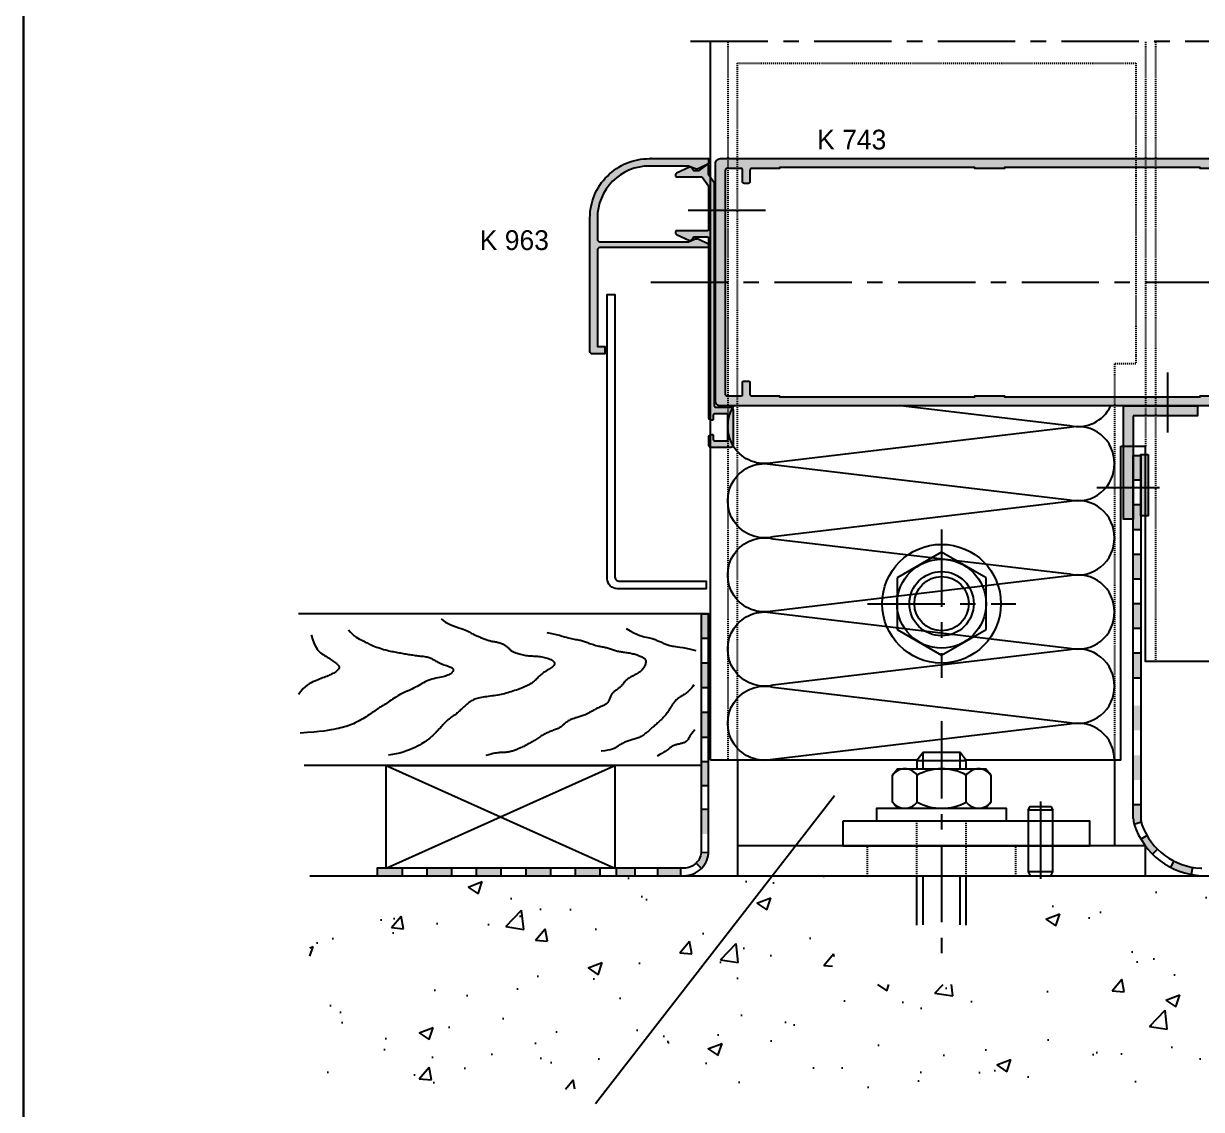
# Model space of a CAD drawing. Header units: millimetres. Extents: x -153 to 2280, y 0 to 724.
# Drawn here: x 1380 to 1499.1, y 546.4 to 656.2 of the extents above; entities that cross this region are included whole.
import ezdxf
from ezdxf.enums import TextEntityAlignment as Align

# ---------------------------------------------------------------- set-up
doc = ezdxf.new("R2010")
doc.units = ezdxf.units.MM
doc.header["$LTSCALE"] = 0.025
doc.header["$MEASUREMENT"] = 0
doc.linetypes.add('CENTER', pattern=[2, 1.25, -0.25, 0.25, -0.25])
doc.linetypes.add('HIDDEN', pattern=[0.375, 0.25, -0.125])
for name, color, linetype in [('ASSI', 1, 'CENTER'), ('FILL', 253, 'Continuous'), ('FINE', 7, 'Continuous'), ('GOMMA', 80, 'Continuous'), ('GROSSA', 8, 'Continuous'), ('MARCHIO', 7, 'Continuous'), ('MURO', 5, 'Continuous'), ('NASCOSTA', 7, 'HIDDEN'), ('QUOTE', 254, 'Continuous'), ('TESTO', 2, 'Continuous'), ('TRATTEGGI', 140, 'Continuous'), ('VITERIA', 40, 'Continuous'), ('VITI', 8, 'Continuous')]:
    doc.layers.add(name, color=color, linetype=linetype)
doc.styles.add('Aluk Text', font='GOTHIC.TTF')

msp = doc.modelspace()

# ---------------------------------------------------------------- hatches: boundary and pattern name
at = {"layer": 'FILL'}
h = msp.add_hatch(color=256, dxfattribs=at)
edge = h.paths.add_edge_path()
edge.add_arc((1443.266, 636.497), 5.25, 90, 180)
edge.add_line((1438.016, 636.497), (1438.016, 634.347))
edge.add_arc((1438.266, 634.347), 0.25, 180, 270)
edge.add_line((1438.266, 634.097), (1447.237, 634.097))
edge.add_line((1447.237, 634.097), (1447.847, 634.357))
edge.add_arc((1448.043, 633.897), 0.5, 65, 113.06, ccw=False)
edge.add_line((1448.255, 634.35), (1449.266, 633.879))
edge.add_line((1449.266, 633.879), (1449.266, 633.497))
edge.add_line((1449.266, 633.497), (1438.266, 633.497))
edge.add_arc((1438.266, 633.247), 0.25, 90, 180)
edge.add_line((1438.016, 633.247), (1438.016, 623.497))
edge.add_line((1438.016, 623.497), (1438.766, 623.497))
edge.add_line((1438.766, 623.497), (1438.766, 622.747))
edge.add_line((1438.766, 622.747), (1437.516, 622.747))
edge.add_arc((1437.516, 622.997), 0.25, 180, 270, ccw=False)
edge.add_line((1437.266, 622.997), (1437.266, 636.497))
edge.add_arc((1443.266, 636.497), 6, 90, 180, ccw=False)
edge.add_line((1443.266, 642.497), (1449.266, 642.497))
edge.add_line((1449.266, 642.497), (1449.266, 641.965))
edge.add_line((1449.266, 641.965), (1448.255, 641.494))
edge.add_arc((1448.043, 641.947), 0.5, 246.94, 295, ccw=False)
edge.add_line((1447.847, 641.487), (1447.237, 641.747))
edge.add_line((1447.237, 641.747), (1443.266, 641.747))
h = msp.add_hatch(color=256, dxfattribs=at)
edge = h.paths.add_edge_path()
edge.add_line((1447.72, 641.306), (1447.52, 641.572))
edge.add_arc((1447.39, 641.497), 0.15, 30, 120)
edge.add_line((1447.315, 641.627), (1446.003, 641.017))
edge.add_arc((1446.066, 640.881), 0.15, 114.92105, 180)
edge.add_line((1445.916, 640.881), (1445.916, 640.797))
edge.add_arc((1446.066, 640.797), 0.15, 180, 270)
edge.add_line((1446.066, 640.647), (1448.536, 640.647))
edge.add_arc((1448.536, 640.497), 0.15, 34.55348, 90, ccw=False)
edge.add_line((1448.659, 640.582), (1449.239, 639.74))
edge.add_arc((1449.116, 639.655), 0.15, 0, 34.55348, ccw=False)
edge.add_line((1449.266, 639.655), (1449.266, 635.347))
edge.add_arc((1449.116, 635.347), 0.15, 270, 360, ccw=False)
edge.add_line((1449.116, 635.197), (1446.066, 635.197))
edge.add_arc((1446.066, 635.047), 0.15, 90, 180)
edge.add_line((1445.916, 635.047), (1445.916, 634.963))
edge.add_arc((1446.066, 634.963), 0.15, 180, 245.07895)
edge.add_line((1446.003, 634.827), (1447.315, 634.217))
edge.add_arc((1447.39, 634.347), 0.15, 240, 330)
edge.add_line((1447.52, 634.272), (1447.72, 634.537))
edge.add_arc((1447.84, 634.447), 0.15, 90, 142.94732, ccw=False)
edge.add_line((1447.84, 634.597), (1449.116, 634.597))
edge.add_arc((1449.116, 634.447), 0.15, 0, 90, ccw=False)
edge.add_line((1449.266, 634.447), (1449.266, 616.284))
edge.add_arc((1449.416, 616.284), 0.15, 180, 255)
edge.add_line((1449.377, 616.139), (1449.577, 616.086))
edge.add_arc((1449.616, 616.231), 0.15, 255, 360)
edge.add_line((1449.766, 616.231), (1449.766, 616.581))
edge.add_arc((1449.916, 616.581), 0.15, 90, 180, ccw=False)
edge.add_line((1449.916, 616.731), (1451.016, 616.731))
edge.add_arc((1451.016, 616.581), 0.15, 0, 90, ccw=False)
edge.add_line((1451.166, 616.581), (1451.166, 614.081))
edge.add_arc((1451.016, 614.081), 0.15, -90, 0, ccw=False)
edge.add_line((1451.016, 613.931), (1449.916, 613.931))
edge.add_arc((1449.916, 614.081), 0.15, 180, 270, ccw=False)
edge.add_line((1449.766, 614.081), (1449.766, 614.431))
edge.add_arc((1449.616, 614.431), 0.15, 0, 105)
edge.add_line((1449.577, 614.575), (1449.377, 614.522))
edge.add_arc((1449.416, 614.377), 0.15, 105, 180)
edge.add_line((1449.266, 614.377), (1449.266, 613.481))
edge.add_arc((1449.416, 613.481), 0.15, 180, 270)
edge.add_line((1449.416, 613.331), (1451.516, 613.331))
edge.add_arc((1451.516, 613.581), 0.25, 270, 360)
edge.add_line((1451.766, 613.581), (1451.766, 617.081))
edge.add_arc((1451.516, 617.081), 0.25, 0, 90)
edge.add_line((1451.516, 617.331), (1450.016, 617.331))
edge.add_arc((1450.016, 617.481), 0.15, 180, 270, ccw=False)
edge.add_line((1449.866, 617.481), (1449.866, 639.93))
edge.add_arc((1449.716, 639.93), 0.15, 360, 394.55348)
edge.add_line((1449.839, 640.015), (1449.292, 640.809))
edge.add_arc((1449.416, 640.894), 0.15, 180, 214.55348, ccw=False)
edge.add_line((1449.266, 640.894), (1449.266, 641.73))
edge.add_arc((1449.116, 641.73), 0.15, 0, 126.56321)
edge.add_line((1449.026, 641.85), (1448.253, 641.276))
edge.add_arc((1448.163, 641.397), 0.15, 270, 306.56321, ccw=False)
edge.add_line((1448.163, 641.247), (1447.84, 641.247))
edge.add_arc((1447.84, 641.397), 0.15, 217.05268, 270, ccw=False)
h = msp.add_hatch(color=256, dxfattribs=at)
edge = h.paths.add_edge_path()
edge.add_arc((1511.786, 632.592), 0.155, 1.8558, 88.26418, ccw=False)
edge.add_line((1511.941, 632.597), (1511.941, 632.009))
edge.add_arc((1511.791, 632.009), 0.15, 315, 360, ccw=False)
edge.add_line((1511.897, 631.903), (1511.635, 631.641))
edge.add_arc((1511.513, 631.763), 0.173, 185.31606, 315, ccw=False)
edge.add_line((1511.341, 631.747), (1511.341, 631.997))
edge.add_arc((1511.191, 631.997), 0.15, 360, 450)
edge.add_line((1511.191, 632.147), (1510.706, 632.147))
edge.add_arc((1510.706, 631.997), 0.15, 90, 150)
edge.add_line((1510.576, 632.072), (1509.97, 631.022))
edge.add_line((1509.97, 631.022), (1509.84, 630.947))
edge.add_line((1509.84, 630.947), (1509.793, 630.947))
edge.add_line((1509.793, 630.947), (1509.643, 631.097))
edge.add_line((1509.643, 631.097), (1509.493, 630.947))
edge.add_line((1509.493, 630.947), (1508.996, 630.947))
edge.add_line((1508.996, 630.947), (1508.846, 631.097))
edge.add_line((1508.846, 631.097), (1508.696, 630.947))
edge.add_line((1508.696, 630.947), (1508.201, 630.947))
edge.add_line((1508.201, 630.947), (1508.051, 631.097))
edge.add_line((1508.051, 631.097), (1507.901, 630.947))
edge.add_line((1507.901, 630.947), (1507.406, 630.947))
edge.add_line((1507.406, 630.947), (1507.256, 631.097))
edge.add_line((1507.256, 631.097), (1507.106, 630.947))
edge.add_line((1507.106, 630.947), (1506.611, 630.947))
edge.add_line((1506.611, 630.947), (1506.461, 631.097))
edge.add_line((1506.461, 631.097), (1506.311, 630.947))
edge.add_line((1506.311, 630.947), (1505.816, 630.947))
edge.add_line((1505.816, 630.947), (1505.666, 631.097))
edge.add_line((1505.666, 631.097), (1505.516, 630.947))
edge.add_line((1505.516, 630.947), (1505.021, 630.947))
edge.add_line((1505.021, 630.947), (1504.871, 631.097))
edge.add_line((1504.871, 631.097), (1504.721, 630.947))
edge.add_line((1504.721, 630.947), (1504.226, 630.947))
edge.add_line((1504.226, 630.947), (1504.076, 631.097))
edge.add_line((1504.076, 631.097), (1503.925, 630.947))
edge.add_arc((1503.891, 629.997), 0.95, 87.94461, 272.05539)
edge.add_line((1503.925, 629.047), (1504.323, 629.047))
edge.add_line((1504.323, 629.047), (1504.473, 628.897))
edge.add_line((1504.473, 628.897), (1504.623, 629.047))
edge.add_line((1504.623, 629.047), (1505.118, 629.047))
edge.add_line((1505.118, 629.047), (1505.268, 628.897))
edge.add_line((1505.268, 628.897), (1505.418, 629.047))
edge.add_line((1505.418, 629.047), (1505.913, 629.047))
edge.add_line((1505.913, 629.047), (1506.063, 628.897))
edge.add_line((1506.063, 628.897), (1506.213, 629.047))
edge.add_line((1506.213, 629.047), (1506.708, 629.047))
edge.add_line((1506.708, 629.047), (1506.858, 628.897))
edge.add_line((1506.858, 628.897), (1507.008, 629.047))
edge.add_line((1507.008, 629.047), (1507.503, 629.047))
edge.add_line((1507.503, 629.047), (1507.653, 628.897))
edge.add_line((1507.653, 628.897), (1507.803, 629.047))
edge.add_line((1507.803, 629.047), (1508.298, 629.047))
edge.add_line((1508.298, 629.047), (1508.448, 628.897))
edge.add_line((1508.448, 628.897), (1508.598, 629.047))
edge.add_line((1508.598, 629.047), (1509.093, 629.047))
edge.add_line((1509.093, 629.047), (1509.243, 628.897))
edge.add_line((1509.243, 628.897), (1509.393, 629.047))
edge.add_line((1509.393, 629.047), (1509.84, 629.047))
edge.add_arc((1509.84, 628.897), 0.15, 30, 90, ccw=False)
edge.add_line((1509.97, 628.972), (1510.576, 627.922))
edge.add_arc((1510.706, 627.997), 0.15, 210, 270)
edge.add_line((1510.706, 627.847), (1511.191, 627.847))
edge.add_arc((1511.191, 627.997), 0.15, 270, 360)
edge.add_line((1511.341, 627.997), (1511.341, 628.247))
edge.add_arc((1511.513, 628.23), 0.173, 45.42337, 174.26057, ccw=False)
edge.add_line((1511.635, 628.353), (1511.897, 628.091))
edge.add_arc((1511.791, 627.985), 0.15, 0, 45, ccw=False)
edge.add_line((1511.941, 627.985), (1511.941, 627.397))
edge.add_arc((1511.79, 627.397), 0.15, 270.11656, 360, ccw=False)
edge.add_line((1511.791, 627.247), (1509.589, 627.247))
edge.add_arc((1509.589, 627.397), 0.15, 180, 270, ccw=False)
edge.add_arc((1509.289, 627.397), 0.15, 0, 90)
edge.add_line((1509.289, 627.547), (1507.889, 627.547))
edge.add_arc((1507.889, 627.397), 0.15, 90, 180)
edge.add_arc((1507.589, 627.397), 0.15, -90, 0, ccw=False)
edge.add_line((1507.589, 627.247), (1506.189, 627.247))
edge.add_arc((1506.189, 627.397), 0.15, 180, 270, ccw=False)
edge.add_arc((1505.889, 627.397), 0.15, 0, 90)
edge.add_line((1505.889, 627.547), (1504.491, 627.547))
edge.add_arc((1504.491, 627.397), 0.15, 90, 180)
edge.add_arc((1504.191, 627.397), 0.15, -90, 0, ccw=False)
edge.add_line((1504.191, 627.247), (1503.091, 627.247))
edge.add_arc((1503.091, 627.097), 0.15, 90, 180)
edge.add_line((1502.941, 627.097), (1502.941, 623.397))
edge.add_arc((1503.091, 623.397), 0.15, 180, 270)
edge.add_line((1503.091, 623.247), (1504.191, 623.247))
edge.add_arc((1504.191, 623.397), 0.15, 270, 360)
edge.add_line((1504.341, 623.397), (1504.341, 623.847))
edge.add_arc((1504.491, 623.847), 0.15, 90, 180, ccw=False)
edge.add_line((1504.491, 623.997), (1504.791, 623.997))
edge.add_arc((1504.791, 623.847), 0.15, 0, 90, ccw=False)
edge.add_line((1504.941, 623.847), (1504.941, 622.159))
edge.add_arc((1504.791, 622.159), 0.15, 315, 360, ccw=False)
edge.add_line((1504.897, 622.053), (1504.635, 621.791))
edge.add_arc((1504.529, 621.897), 0.15, 270, 315, ccw=False)
edge.add_line((1504.529, 621.747), (1504.491, 621.747))
edge.add_arc((1504.491, 621.897), 0.15, 180, 270, ccw=False)
edge.add_line((1504.341, 621.897), (1504.341, 622.347))
edge.add_arc((1504.191, 622.347), 0.15, 0, 90)
edge.add_line((1504.191, 622.497), (1503.091, 622.497))
edge.add_arc((1503.091, 622.347), 0.15, 90, 180)
edge.add_line((1502.941, 622.347), (1502.941, 620.521))
edge.add_line((1502.941, 620.521), (1502.791, 620.372))
edge.add_line((1502.791, 620.372), (1502.941, 620.223))
edge.add_line((1502.941, 620.223), (1502.941, 618.397))
edge.add_arc((1503.091, 618.397), 0.15, 180, 270)
edge.add_line((1503.091, 618.247), (1504.191, 618.247))
edge.add_arc((1504.191, 618.397), 0.15, 270, 360)
edge.add_line((1504.341, 618.397), (1504.341, 618.847))
edge.add_arc((1504.491, 618.847), 0.15, 90, 180, ccw=False)
edge.add_line((1504.491, 618.997), (1504.529, 618.997))
edge.add_arc((1504.529, 618.847), 0.15, 45, 90, ccw=False)
edge.add_line((1504.635, 618.953), (1504.897, 618.691))
edge.add_arc((1504.791, 618.585), 0.15, 0, 45, ccw=False)
edge.add_line((1504.941, 618.585), (1504.941, 617.647))
edge.add_arc((1504.791, 617.647), 0.15, -90, 0, ccw=False)
edge.add_line((1504.791, 617.497), (1450.441, 617.497))
edge.add_arc((1450.441, 617.997), 0.5, 180, 270, ccw=False)
edge.add_line((1449.941, 617.997), (1449.941, 641.997))
edge.add_arc((1450.441, 641.997), 0.5, 90, 180, ccw=False)
edge.add_line((1450.441, 642.497), (1504.791, 642.497))
edge.add_arc((1504.791, 642.347), 0.15, 0, 90, ccw=False)
edge.add_line((1504.941, 642.347), (1504.941, 641.409))
edge.add_arc((1504.791, 641.409), 0.15, -45, 0, ccw=False)
edge.add_line((1504.897, 641.303), (1504.635, 641.041))
edge.add_arc((1504.529, 641.147), 0.15, 270, 315, ccw=False)
edge.add_line((1504.529, 640.997), (1504.491, 640.997))
edge.add_arc((1504.491, 641.147), 0.15, 180, 270, ccw=False)
edge.add_line((1504.341, 641.147), (1504.341, 641.597))
edge.add_arc((1504.191, 641.597), 0.15, 0, 90)
edge.add_line((1504.191, 641.747), (1503.091, 641.747))
edge.add_arc((1503.091, 641.597), 0.15, 90, 180)
edge.add_line((1502.941, 641.597), (1502.941, 639.771))
edge.add_line((1502.941, 639.771), (1502.791, 639.622))
edge.add_line((1502.791, 639.622), (1502.941, 639.473))
edge.add_line((1502.941, 639.473), (1502.941, 637.647))
edge.add_arc((1503.091, 637.647), 0.15, 180, 270)
edge.add_line((1503.091, 637.497), (1504.191, 637.497))
edge.add_arc((1504.191, 637.647), 0.15, 270, 360)
edge.add_line((1504.341, 637.647), (1504.341, 638.097))
edge.add_arc((1504.491, 638.097), 0.15, 90, 180, ccw=False)
edge.add_line((1504.491, 638.247), (1504.529, 638.247))
edge.add_arc((1504.529, 638.097), 0.15, 45, 90, ccw=False)
edge.add_line((1504.635, 638.203), (1504.897, 637.941))
edge.add_arc((1504.791, 637.835), 0.15, 0, 45, ccw=False)
edge.add_line((1504.941, 637.835), (1504.941, 636.147))
edge.add_arc((1504.791, 636.147), 0.15, -90, 0, ccw=False)
edge.add_line((1504.791, 635.997), (1504.491, 635.997))
edge.add_arc((1504.491, 636.147), 0.15, 180, 270, ccw=False)
edge.add_line((1504.341, 636.147), (1504.341, 636.597))
edge.add_arc((1504.191, 636.597), 0.15, 0, 90)
edge.add_line((1504.191, 636.747), (1503.091, 636.747))
edge.add_arc((1503.091, 636.597), 0.15, 90, 180)
edge.add_line((1502.941, 636.597), (1502.941, 632.897))
edge.add_arc((1503.091, 632.897), 0.15, 180, 270)
edge.add_line((1503.091, 632.747), (1504.191, 632.747))
edge.add_arc((1504.191, 632.597), 0.15, 0, 90, ccw=False)
edge.add_arc((1504.491, 632.597), 0.15, 180, 270)
edge.add_line((1504.491, 632.447), (1505.889, 632.447))
edge.add_arc((1505.889, 632.597), 0.15, 270, 360)
edge.add_arc((1506.189, 632.597), 0.15, 90, 180, ccw=False)
edge.add_line((1506.189, 632.747), (1507.589, 632.747))
edge.add_arc((1507.589, 632.597), 0.15, 0, 90, ccw=False)
edge.add_arc((1507.889, 632.597), 0.15, 180, 270)
edge.add_line((1507.889, 632.447), (1509.289, 632.447))
edge.add_arc((1509.289, 632.597), 0.15, 270, 360)
edge.add_arc((1509.589, 632.597), 0.15, 90, 180, ccw=False)
edge.add_line((1509.589, 632.747), (1511.791, 632.747))
edge.add_line((1511.791, 632.747), (1511.791, 632.747))
edge = h.paths.add_edge_path(flags=16)
edge.add_line((1451.091, 618.497), (1452.541, 618.497))
edge.add_arc((1452.541, 618.647), 0.15, 270, 360)
edge.add_line((1452.691, 618.647), (1452.691, 619.847))
edge.add_arc((1452.841, 619.847), 0.15, 90, 180, ccw=False)
edge.add_line((1452.841, 619.997), (1453.291, 619.997))
edge.add_arc((1453.291, 619.847), 0.15, 0, 90, ccw=False)
edge.add_line((1453.441, 619.847), (1453.441, 618.647))
edge.add_arc((1453.591, 618.647), 0.15, 180, 270)
edge.add_line((1453.591, 618.497), (1456.441, 618.497))
edge.add_line((1456.441, 618.497), (1456.441, 618.397))
edge.add_line((1456.441, 618.397), (1476.191, 618.397))
edge.add_line((1476.191, 618.397), (1476.191, 618.497))
edge.add_line((1476.191, 618.497), (1479.191, 618.497))
edge.add_line((1479.191, 618.497), (1479.191, 618.397))
edge.add_line((1479.191, 618.397), (1498.941, 618.397))
edge.add_line((1498.941, 618.397), (1498.941, 618.497))
edge.add_line((1498.941, 618.497), (1501.791, 618.497))
edge.add_arc((1501.791, 618.647), 0.15, 270, 360)
edge.add_line((1501.941, 618.647), (1501.941, 641.347))
edge.add_arc((1501.791, 641.347), 0.15, 0, 90)
edge.add_line((1501.791, 641.497), (1498.941, 641.497))
edge.add_line((1498.941, 641.497), (1498.941, 641.597))
edge.add_line((1498.941, 641.597), (1479.191, 641.597))
edge.add_line((1479.191, 641.597), (1479.191, 641.497))
edge.add_line((1479.191, 641.497), (1476.191, 641.497))
edge.add_line((1476.191, 641.497), (1476.191, 641.597))
edge.add_line((1476.191, 641.597), (1456.441, 641.597))
edge.add_line((1456.441, 641.597), (1456.441, 641.497))
edge.add_line((1456.441, 641.497), (1453.591, 641.497))
edge.add_arc((1453.591, 641.347), 0.15, 90, 180)
edge.add_line((1453.441, 641.347), (1453.441, 640.147))
edge.add_arc((1453.291, 640.147), 0.15, -90, 0, ccw=False)
edge.add_line((1453.291, 639.997), (1452.841, 639.997))
edge.add_arc((1452.841, 640.147), 0.15, 180, 270, ccw=False)
edge.add_line((1452.691, 640.147), (1452.691, 641.347))
edge.add_arc((1452.541, 641.347), 0.15, 0, 90)
edge.add_line((1452.541, 641.497), (1451.091, 641.497))
edge.add_arc((1451.091, 641.347), 0.15, 90, 180)
edge.add_line((1450.941, 641.347), (1450.941, 618.647))
edge.add_arc((1451.091, 618.647), 0.15, 180, 270)
for points in [[(1492.196, 616.497), (1492.196, 606.055), (1491.196, 606.055), (1491.196, 617.497), (1498.697, 617.497), (1498.697, 616.497)], [(1493.696, 612.593), (1493.696, 606.384), (1492.946, 606.384), (1492.946, 612.593)]]:
    msp.add_hatch(color=256, dxfattribs=at).paths.add_polyline_path(points)
h = msp.add_hatch(dxfattribs=at)
h.set_pattern_fill('AR-CONC', color=256, scale=0.08, style=0)
h.set_pattern_definition([(50, (1363.567, 388.969), (14.5748, -1.2751), [1.524, -16.764]), (355, (1363.567, 388.969), (-2.8194, 15.2845), [1.2192, -13.4112]), (100.451, (1364.782, 388.863), (11.7554, 14.0093), [1.2952, -14.2472]), (46.184, (1363.567, 393.033), (21.6863, -3.3634), [2.286, -25.146]), (96.636, (1365.374, 392.753), (18.9923, 19.794), [1.9428, -21.3708]), (351.184, (1363.567, 393.033), (18.9924, 19.794), [1.8288, -20.1168]), (21, (1365.599, 392.017), (12.1292, -8.18124), [1.524, -16.764]), (326, (1365.6, 392.017), (4.9442, 14.735), [1.2192, -13.4112]), (71.4514, (1366.61, 391.335), (17.0733, 6.5538), [1.2952, -14.2472]), (37.5, (1363.567, 388.969), (0.24709, 6.7644), [0, -13.24864, 0, -13.6144, 0, -13.462]), (7.5, (1363.567, 388.969), (5.34557, 8.01445), [0, -7.76224, 0, -12.94384, 0, -5.1308]), (327.5, (1359.036, 388.969), (10.84725, -0.4583), [0, -5.08, 0, -15.8496, 0, -21.0312]), (317.5, (1357.004, 388.969), (11.85033, 2.03412), [0, -6.604, 0, -10.52576, 0, -14.9352])])
edge = h.paths.add_edge_path()
edge.add_line((1428.709, 548.427), (1543.005, 548.427))
edge.add_line((1543.005, 548.427), (1543.005, 564.997))
edge.add_line((1543.005, 564.997), (1538.005, 569.997))
edge.add_line((1538.005, 569.997), (1482.97, 569.997))
edge.add_line((1482.97, 569.997), (1482.97, 565.707))
edge.add_line((1482.97, 565.707), (1484.12, 559.31))
edge.add_arc((1483.878, 559.247), 0.25, -90, 14.55368, ccw=False)
edge.add_line((1483.878, 558.997), (1461.751, 558.997))
edge.add_arc((1461.751, 559.247), 0.25, 165.44632, 270, ccw=False)
edge.add_line((1461.509, 559.31), (1462.659, 565.707))
edge.add_line((1462.659, 565.707), (1462.659, 569.997))
edge.add_line((1462.659, 569.997), (1448.053, 569.997))
edge.add_line((1448.053, 569.997), (1428.709, 548.427))
h.paths.add_polyline_path([(1408.955, 548.427), (1428.709, 548.427), (1448.053, 569.997), (1408.955, 569.997)])
at = {"layer": 'FINE'}
for points in [[(1492.946, 612.487), (1492.196, 612.487), (1492.196, 610.013), (1492.946, 610.013)], [(1492.946, 607.487), (1492.196, 607.487), (1492.196, 605.013), (1492.946, 605.013)], [(1492.946, 602.487), (1492.196, 602.487), (1492.196, 600.013), (1492.946, 600.013)], [(1492.946, 597.487), (1492.196, 597.487), (1492.196, 595.013), (1492.946, 595.013)], [(1492.946, 592.487), (1492.196, 592.487), (1492.196, 590.013), (1492.946, 590.013)]]:
    msp.add_hatch(color=256, dxfattribs=at).paths.add_polyline_path(points)
h = msp.add_hatch(color=256, dxfattribs=at)
h.paths.add_polyline_path([(1449.266, 596.488), (1448.516, 596.488), (1448.516, 593.961), (1449.266, 593.961)])
h.paths.add_polyline_path([(1449.266, 591.488), (1448.516, 591.488), (1448.516, 588.988), (1449.266, 588.988)])
h.paths.add_polyline_path([(1449.266, 586.488), (1448.516, 586.488), (1448.516, 583.988), (1449.266, 583.988)])
h.paths.add_polyline_path([(1449.266, 581.488), (1448.516, 581.488), (1448.516, 581.153), (1448.516, 579.014), (1449.266, 579.014)])
h.paths.add_polyline_path([(1449.266, 576.583), (1448.516, 576.583), (1448.516, 574.208), (1449.266, 574.208)])
h.paths.add_polyline_path([(1449.26, 572.334), (1448.512, 572.379, -0.1815019), (1448.003, 571.259), (1448.533, 570.729, 0.1820376)])
h.paths.add_polyline_path([(1446.404, 570.747), (1444.104, 570.747), (1444.104, 569.997), (1446.404, 569.997)])
h.paths.add_polyline_path([(1441.795, 570.747), (1439.92, 570.747), (1439.92, 569.997), (1441.795, 569.997)])
h.paths.add_polyline_path([(1438.265, 570.747), (1435.765, 570.747), (1435.765, 569.997), (1438.265, 569.997)])
h.paths.add_polyline_path([(1433.265, 570.747), (1430.765, 570.747), (1430.765, 569.997), (1433.265, 569.997)])
h.paths.add_polyline_path([(1428.265, 570.747), (1425.765, 570.747), (1425.765, 569.997), (1428.265, 569.997)])
h.paths.add_polyline_path([(1423.265, 570.747), (1420.765, 570.747), (1420.765, 569.997), (1423.265, 569.997)])
h.paths.add_polyline_path([(1418.265, 570.747), (1416.657, 570.747), (1415.765, 570.747), (1415.765, 569.997), (1418.265, 569.997)])
h = msp.add_hatch(color=256, dxfattribs=at)
h.paths.add_polyline_path([(1498.166, 570.849, -0.0737546), (1496.301, 571.483), (1495.972, 570.84, 0.0728843), (1498.034, 570.123)])
h.paths.add_polyline_path([(1493.586, 574.045), (1492.971, 573.682, 0.0273913), (1493.429, 572.997), (1493.44, 572.997), (1493.44, 572.983, 0.0358688), (1494.15, 572.171), (1494.651, 572.678, -0.0647961)])
h.paths.add_polyline_path([(1492.946, 577.177), (1492.196, 577.177), (1492.196, 575.794, 0.0774382), (1492.291, 575.186), (1492.99, 575.41, -0.0522287), (1492.946, 575.824)])
h.paths.add_polyline_path([(1492.946, 582.177), (1492.196, 582.177), (1492.196, 579.677), (1492.946, 579.677)])
h.paths.add_polyline_path([(1492.946, 587.177), (1492.196, 587.177), (1492.196, 584.677), (1492.946, 584.677)])

# ---------------------------------------------------------------- linework, layer by layer
at = {"layer": 'ASSI', "ltscale": 250}
for p, q in [((1447.44, 654.375), (1531.453, 654.375)), ((1455.001, 637.248), (1447.099, 637.248)), ((1443.415, 629.997), (1532.427, 629.997)), ((1495.701, 614.809), (1495.701, 620.873)), ((1488.52, 609.231), (1494.839, 609.231)), ((1472.815, 604.997), (1472.815, 589.997)), ((1465.315, 597.497), (1480.315, 597.497)), ((1472.815, 585.603), (1472.815, 562.106)), ((1482.815, 577.497), (1482.815, 569.497))]:
    msp.add_line(p, q, dxfattribs=at)
at = {"layer": 'FINE'}
for p, q in [((1449.44, 642.497), (1449.44, 654.375)), ((1449.44, 581.659), (1449.44, 654.375)), ((1490.94, 581.659), (1490.94, 613.432)), ((1490.94, 613.432), (1493.44, 613.432)), ((1470.94, 580.795), (1470.94, 582.465)), ((1474.69, 580.795), (1474.69, 582.465)), ((1416.657, 570.747), (1439.765, 581.153)), ((1416.657, 581.153), (1439.765, 570.747)), ((1470.316, 581.659), (1449.44, 581.659)), ((1452.19, 581.659), (1452.19, 572.997)), ((1490.94, 581.659), (1475.313, 581.659)), ((1490.287, 581.659), (1490.287, 572.997)), ((1470.94, 565.024), (1470.94, 569.997)), ((1474.69, 565.024), (1474.69, 569.997))]:
    msp.add_line(p, q, dxfattribs=at)
for points in [[(1501.94, 617.497), (1501.94, 591.659), (1493.44, 591.659), (1493.44, 613.432), (1493.44, 613.432)], [(1407.812, 596.514), (1448.516, 596.514), (1448.516, 581.153), (1408.375, 581.153)]]:
    msp.add_lwpolyline(points, dxfattribs=at)
for points in [[(1416.657, 581.153), (1439.765, 581.153), (1439.765, 570.747), (1416.657, 570.747)], [(1462.815, 575.497), (1462.815, 572.997), (1487.815, 572.997), (1487.815, 575.497)]]:
    msp.add_lwpolyline(points, close=True, dxfattribs=at)
msp.add_arc((1499.132, 572.747), 2, 267.13053, 270, dxfattribs=at)
at = {"layer": 'FINE', "color": 1, "linetype": 'ByBlock'}
msp.add_point((1443.44, 642.497), dxfattribs=at)
at = {"layer": 'GOMMA'}
for p, q in [((1492.196, 575.794), (1492.196, 612.487)), ((1492.196, 612.487), (1492.946, 612.487)), ((1492.946, 612.487), (1492.946, 575.824)), ((1492.196, 610.013), (1492.946, 610.013)), ((1492.196, 607.513), (1492.946, 607.513)), ((1492.196, 605.013), (1492.946, 605.013)), ((1492.196, 602.513), (1492.946, 602.513)), ((1492.196, 600.013), (1492.946, 600.013)), ((1492.196, 597.513), (1492.946, 597.513)), ((1448.516, 596.488), (1449.266, 596.488)), ((1492.196, 595.013), (1492.946, 595.013)), ((1448.516, 594.014), (1449.266, 594.014)), ((1492.196, 592.513), (1492.946, 592.513)), ((1448.516, 591.514), (1449.266, 591.514)), ((1492.196, 590.013), (1492.946, 590.013)), ((1448.516, 589.014), (1449.266, 589.014)), ((1448.516, 586.514), (1449.266, 586.514)), ((1448.516, 584.014), (1449.266, 584.014)), ((1448.516, 581.54), (1449.266, 581.54)), ((1448.516, 579.11), (1449.266, 579.11)), ((1448.516, 576.734), (1449.266, 576.734)), ((1492.196, 577.177), (1492.946, 577.177)), ((1492.99, 575.41), (1492.291, 575.186)), ((1493.586, 574.045), (1492.971, 573.682)), ((1448.512, 572.379), (1449.26, 572.334)), ((1494.651, 572.678), (1494.15, 572.171)), ((1418.265, 570.747), (1418.265, 569.997)), ((1420.765, 570.747), (1420.765, 569.997)), ((1423.265, 570.747), (1423.265, 569.997)), ((1425.765, 570.747), (1425.765, 569.997)), ((1428.265, 570.747), (1428.265, 569.997)), ((1430.765, 570.747), (1430.765, 569.997)), ((1433.265, 570.747), (1433.265, 569.997)), ((1435.765, 570.747), (1435.765, 569.997)), ((1438.265, 570.747), (1438.265, 569.997)), ((1439.92, 570.747), (1439.92, 569.997)), ((1441.795, 570.747), (1441.795, 569.997)), ((1444.104, 570.747), (1444.104, 569.997)), ((1446.404, 570.747), (1446.404, 569.997)), ((1448.533, 570.729), (1448.003, 571.259)), ((1496.301, 571.483), (1495.972, 570.84)), ((1498.166, 570.849), (1498.034, 570.123))]:
    msp.add_line(p, q, dxfattribs=at)
msp.add_lwpolyline([(1415.765, 569.997), (1446.766, 569.997, 0.4142136), (1449.266, 572.497), (1449.266, 596.488), (1448.516, 596.488), (1448.516, 572.497, -0.4142136), (1446.766, 570.747), (1415.765, 570.747), (1415.765, 569.997)], format="xyb", close=True, dxfattribs=at)
for centre, radius, start, end in [((1494.196, 575.794), 2, 180, 198.17092), ((1494.946, 575.824), 2, 180, 200.22925), ((1499.452, 577.519), 7.531, 198.17092, 267.22248), ((1499.368, 577.454), 6.713, 200.22925, 267.13053)]:
    msp.add_arc(centre, radius, start, end, dxfattribs=at)
at = {"layer": 'GROSSA'}
for p, q in [((1470.315, 581.657), (1475.315, 581.657)), ((1470.341, 577.437), (1470.341, 580.173)), ((1475.316, 577.437), (1475.316, 580.173)), ((1470.315, 564.997), (1470.315, 569.997)), ((1475.315, 564.997), (1475.315, 569.997))]:
    msp.add_line(p, q, dxfattribs=at)
for points in [[(1443.266, 641.747, 0.4142136), (1438.016, 636.497), (1438.016, 634.347, 0.4142136), (1438.266, 634.097), (1447.237, 634.097), (1447.847, 634.357, -0.2128302), (1448.255, 634.35), (1449.266, 633.879), (1449.266, 633.497), (1438.266, 633.497, 0.4142136), (1438.016, 633.247), (1438.016, 623.497), (1438.766, 623.497), (1438.766, 622.747), (1437.516, 622.747, -0.4142136), (1437.266, 622.997), (1437.266, 636.497, -0.4142136), (1443.266, 642.497), (1449.266, 642.497), (1449.266, 641.965), (1448.255, 641.494, -0.2128302), (1447.847, 641.487), (1447.237, 641.747)], [(1447.72, 641.306), (1447.52, 641.572, 0.4142136), (1447.315, 641.627), (1446.003, 641.017, 0.2918472), (1445.916, 640.881), (1445.916, 640.797, 0.4142136), (1446.066, 640.647), (1448.536, 640.647, -0.2467644), (1448.659, 640.582), (1449.239, 639.74, -0.1519209), (1449.266, 639.655), (1449.266, 635.347, -0.4142136), (1449.116, 635.197), (1446.066, 635.197, 0.4142136), (1445.916, 635.047), (1445.916, 634.963, 0.2918472), (1446.003, 634.827), (1447.315, 634.217, 0.4142136), (1447.52, 634.272), (1447.72, 634.537, -0.2352262), (1447.84, 634.597), (1449.116, 634.597, -0.4142136), (1449.266, 634.447), (1449.266, 616.284, 0.3394543), (1449.377, 616.139), (1449.577, 616.086, 0.4931454), (1449.766, 616.231), (1449.766, 616.581, -0.4142136), (1449.916, 616.731), (1451.016, 616.731, -0.4142136), (1451.166, 616.581), (1451.166, 614.081, -0.4142136), (1451.016, 613.931), (1449.916, 613.931, -0.4142136), (1449.766, 614.081), (1449.766, 614.431, 0.4931454), (1449.577, 614.575), (1449.377, 614.522, 0.3394543), (1449.266, 614.377), (1449.266, 613.481, 0.4142136), (1449.416, 613.331), (1451.516, 613.331, 0.4142136), (1451.766, 613.581), (1451.766, 617.081, 0.4142136), (1451.516, 617.331), (1450.016, 617.331, -0.4142136), (1449.866, 617.481), (1449.866, 639.93, 0.1519209), (1449.839, 640.015), (1449.292, 640.809, -0.1519209), (1449.266, 640.894), (1449.266, 641.73, 0.6161862), (1449.026, 641.85), (1448.253, 641.276, -0.1609045), (1448.163, 641.247), (1447.84, 641.247, -0.2352262)], [(1440.266, 599.764), (1449.016, 599.764), (1449.016, 599.014), (1440.016, 599.014, -0.4142136), (1439.016, 600.014), (1439.016, 628.747), (1439.766, 628.747), (1439.766, 600.264, 0.4142136)]]:
    msp.add_lwpolyline(points, format="xyb", close=True, dxfattribs=at)
for points in [[(1504.791, 617.497), (1450.441, 617.497, -0.4142136), (1449.941, 617.997), (1449.941, 641.997, -0.4142136), (1450.441, 642.497), (1504.791, 642.497, -0.4142136)], [(1501.791, 641.497), (1498.941, 641.497), (1498.941, 641.597), (1479.191, 641.597), (1479.191, 641.497), (1476.191, 641.497), (1476.191, 641.597), (1456.441, 641.597), (1456.441, 641.497), (1453.591, 641.497, 0.4142136), (1453.441, 641.347), (1453.441, 640.147, -0.4142136), (1453.291, 639.997), (1452.841, 639.997, -0.4142136), (1452.691, 640.147), (1452.691, 641.347, 0.4142136), (1452.541, 641.497), (1451.091, 641.497, 0.4142136), (1450.941, 641.347), (1450.941, 618.647, 0.4142136), (1451.091, 618.497), (1452.541, 618.497, 0.4142136), (1452.691, 618.647), (1452.691, 619.847, -0.4142136), (1452.841, 619.997), (1453.291, 619.997, -0.4142136), (1453.441, 619.847), (1453.441, 618.647, 0.4142136), (1453.591, 618.497), (1456.441, 618.497), (1456.441, 618.397), (1476.191, 618.397), (1476.191, 618.497), (1479.191, 618.497), (1479.191, 618.397), (1498.941, 618.397), (1498.941, 618.497), (1501.791, 618.497, 0.4142136)], [(1477.803, 580.173, 0.4986418), (1475.316, 580.173, 0.25), (1470.341, 580.173, 0.4986418), (1467.854, 580.173)], [(1467.854, 577.437, 0.4986418), (1470.341, 577.437, 0.25), (1475.316, 577.437, 0.4986418), (1477.803, 577.437, 0.4986418)]]:
    msp.add_lwpolyline(points, format="xyb", dxfattribs=at)
for points in [[(1492.196, 616.497), (1492.196, 606.055), (1491.196, 606.055), (1491.196, 617.497), (1498.697, 617.497), (1498.697, 616.497)], [(1493.696, 612.593), (1493.696, 606.384), (1492.946, 606.384), (1492.946, 612.593)], [(1493.44, 569.997), (1493.44, 572.997), (1452.19, 572.997), (1452.19, 569.997)]]:
    msp.add_lwpolyline(points, close=True, dxfattribs=at)
for points in [[(1475.315, 580.795), (1475.315, 581.657), (1474.69, 582.465), (1470.94, 582.465), (1470.315, 581.657), (1470.315, 580.795)], [(1468.357, 576.823), (1467.854, 577.437), (1467.854, 580.173), (1468.363, 580.795), (1477.294, 580.795), (1477.803, 580.173), (1477.803, 577.437), (1477.3, 576.823)], [(1466.28, 575.572), (1466.28, 576.822), (1479.35, 576.822), (1479.35, 575.572)]]:
    msp.add_lwpolyline(points, dxfattribs=at)
at = {"layer": 'GROSSA', "color": 4}
msp.add_circle((1472.815, 597.497), 2.75, dxfattribs=at)
at = {"layer": 'MARCHIO'}
for points in [[(1590, 694), (1380, 694), (1380, 397), (1590, 397)], [(1380, 397), (1380, 694), (1590, 694), (1590, 397)]]:
    msp.add_lwpolyline(points, close=True, dxfattribs=at)
at = {"layer": 'MURO'}
msp.add_lwpolyline([(1408.955, 569.997), (1538.005, 569.997), (1543.005, 564.997), (1543.005, 548.427)], dxfattribs=at)
at = {"layer": 'NASCOSTA'}
for p, q in [((1451.19, 654.316), (1451.19, 581.659)), ((1493.44, 654.316), (1493.44, 613.432)), ((1494.439, 654.316), (1494.439, 591.659)), ((1452.19, 581.659), (1452.19, 652.141)), ((1452.19, 652.141), (1492.439, 652.141)), ((1492.439, 652.141), (1492.439, 621.753)), ((1490.287, 621.753), (1490.287, 581.659)), ((1492.439, 621.753), (1490.287, 621.753)), ((1470.315, 569.997), (1470.315, 575.497)), ((1475.315, 569.997), (1475.315, 575.497)), ((1488.439, 572.997), (1452.19, 572.997)), ((1465.315, 569.997), (1465.315, 572.997)), ((1480.315, 569.997), (1480.315, 572.997))]:
    msp.add_line(p, q, dxfattribs=at)
at = {"layer": 'QUOTE'}
msp.add_line((1461.977, 578.081), (1437.828, 546.938), dxfattribs=at)
at = {"layer": 'TRATTEGGI'}
for points in [[(1490.286, 611.659, 0.4888351), (1485.761, 615.317), (1455.763, 611.75, -0.677791), (1451.825, 617.497, -0.677791)], [(1468.97, 617.497), (1485.761, 615.5, 0.3518377), (1489.925, 617.497, 0.3518377)], [(1490.286, 604.159, 0.4888351), (1485.761, 607.817), (1455.763, 604.25, -1.25), (1455.763, 611.567), (1485.761, 608, 0.4888351), (1490.286, 611.659)], [(1490.286, 596.659, 0.4888351), (1485.761, 600.317), (1455.763, 596.75, -1.25), (1455.763, 604.067), (1485.761, 600.5, 0.4888351), (1490.286, 604.159)], [(1490.286, 589.159, 0.4888351), (1485.761, 592.817), (1455.763, 589.25, -1.25), (1455.763, 596.567), (1485.761, 593, 0.4888351), (1490.286, 596.659)], [(1490.286, 581.659, 0.4888351), (1485.761, 585.317), (1455.763, 581.75, -1.25), (1455.763, 589.067), (1485.761, 585.5, 0.4888351), (1490.286, 589.159)]]:
    msp.add_lwpolyline(points, format="xyb", dxfattribs=at)
for points in [[(1422.231, 595.959), (1422.439, 595.781), (1422.676, 595.624), (1422.934, 595.486), (1423.204, 595.364), (1423.478, 595.255), (1423.748, 595.159), (1424.005, 595.071), (1424.24, 594.989), (1424.447, 594.912), (1424.628, 594.839), (1424.785, 594.77), (1424.922, 594.705), (1425.042, 594.643), (1425.149, 594.586), (1425.247, 594.532), (1425.338, 594.483), (1425.425, 594.437), (1425.51, 594.395), (1425.593, 594.355), (1425.675, 594.317), (1425.758, 594.281), (1425.841, 594.245), (1425.926, 594.208), (1426.013, 594.171), (1426.103, 594.132), (1426.196, 594.093), (1426.29, 594.053), (1426.385, 594.013), (1426.481, 593.974), (1426.577, 593.936), (1426.671, 593.9), (1426.764, 593.867), (1426.855, 593.837), (1426.944, 593.81), (1427.031, 593.785), (1427.117, 593.763), (1427.202, 593.742), (1427.286, 593.724), (1427.371, 593.706), (1427.456, 593.69), (1427.542, 593.674), (1427.629, 593.659), (1427.716, 593.643), (1427.803, 593.627), (1427.891, 593.608), (1427.98, 593.588), (1428.068, 593.565), (1428.157, 593.538), (1428.245, 593.508), (1428.333, 593.474), (1428.42, 593.436), (1428.504, 593.396), (1428.586, 593.353), (1428.664, 593.307), (1428.738, 593.259), (1428.807, 593.209), (1428.871, 593.158), (1428.93, 593.106), (1428.985, 593.053), (1429.038, 593.001), (1429.089, 592.951), (1429.138, 592.902), (1429.187, 592.856), (1429.237, 592.813), (1429.289, 592.773), (1429.343, 592.737), (1429.401, 592.703), (1429.464, 592.671), (1429.533, 592.64), (1429.609, 592.609), (1429.693, 592.576), (1429.786, 592.543), (1429.889, 592.507), (1430.001, 592.47), (1430.12, 592.432), (1430.245, 592.395), (1430.374, 592.36), (1430.507, 592.327), (1430.64, 592.297), (1430.774, 592.273), (1430.906, 592.253), (1431.037, 592.238), (1431.168, 592.227), (1431.298, 592.218), (1431.429, 592.211), (1431.561, 592.204), (1431.694, 592.197), (1431.829, 592.188), (1431.966, 592.178), (1432.105, 592.164), (1432.245, 592.147), (1432.385, 592.126), (1432.525, 592.101), (1432.663, 592.071), (1432.8, 592.035), (1432.935, 591.994), (1433.066, 591.947), (1433.191, 591.894), (1433.308, 591.837), (1433.414, 591.776), (1433.506, 591.712), (1433.583, 591.647), (1433.641, 591.58), (1433.677, 591.513), (1433.691, 591.447), (1433.683, 591.382), (1433.655, 591.316), (1433.609, 591.251), (1433.546, 591.185), (1433.47, 591.118), (1433.381, 591.051), (1433.281, 590.982), (1433.172, 590.911), (1433.057, 590.839), (1432.938, 590.765), (1432.816, 590.69), (1432.695, 590.612), (1432.576, 590.532), (1432.461, 590.45), (1432.352, 590.366), (1432.252, 590.279), (1432.158, 590.191), (1432.07, 590.102), (1431.984, 590.013), (1431.9, 589.924), (1431.814, 589.836), (1431.727, 589.749), (1431.635, 589.666), (1431.537, 589.585), (1431.432, 589.507), (1431.32, 589.432), (1431.202, 589.359), (1431.077, 589.288), (1430.944, 589.218), (1430.804, 589.15), (1430.656, 589.084), (1430.5, 589.018), (1430.338, 588.952), (1430.17, 588.889), (1429.999, 588.826), (1429.826, 588.765), (1429.651, 588.706), (1429.477, 588.649), (1429.305, 588.594), (1429.135, 588.542), (1428.968, 588.492), (1428.801, 588.444), (1428.634, 588.399), (1428.465, 588.357), (1428.294, 588.318), (1428.118, 588.281), (1427.937, 588.248), (1427.751, 588.218), (1427.561, 588.191), (1427.368, 588.165), (1427.176, 588.141), (1426.986, 588.117), (1426.8, 588.094), (1426.622, 588.07), (1426.452, 588.046), (1426.293, 588.02), (1426.143, 587.991), (1426.002, 587.959), (1425.868, 587.923), (1425.74, 587.883), (1425.617, 587.837), (1425.498, 587.785), (1425.38, 587.725), (1425.263, 587.658), (1425.148, 587.584), (1425.034, 587.505), (1424.922, 587.42), (1424.812, 587.333), (1424.706, 587.242), (1424.602, 587.151), (1424.502, 587.059), (1424.406, 586.967), (1424.312, 586.877), (1424.221, 586.788), (1424.13, 586.701), (1424.04, 586.616), (1423.949, 586.533), (1423.855, 586.453), (1423.759, 586.375), (1423.659, 586.301), (1423.556, 586.228), (1423.45, 586.156), (1423.342, 586.083), (1423.233, 586.008), (1423.124, 585.93), (1423.015, 585.848), (1422.907, 585.759), (1422.8, 585.664), (1422.695, 585.564), (1422.593, 585.461), (1422.494, 585.356), (1422.398, 585.251), (1422.307, 585.148), (1422.22, 585.05), (1422.138, 584.958), (1422.062, 584.873), (1421.99, 584.795), (1421.922, 584.722), (1421.857, 584.654), (1421.793, 584.589), (1421.731, 584.526), (1421.669, 584.464), (1421.607, 584.401), (1421.542, 584.337), (1421.475, 584.271), (1421.405, 584.202), (1421.329, 584.131), (1421.248, 584.057), (1421.159, 583.979), (1421.062, 583.897), (1420.957, 583.811), (1420.84, 583.72), (1420.712, 583.624), (1420.57, 583.524), (1420.412, 583.42), (1420.236, 583.312), (1420.041, 583.201), (1419.824, 583.085), (1419.585, 582.967), (1419.321, 582.846), (1419.034, 582.725), (1418.725, 582.607), (1418.396, 582.497), (1418.049, 582.396), (1417.685, 582.31), (1417.306, 582.24), (1416.913, 582.191)], [(1409.063, 594.34), (1409.246, 593.798), (1409.417, 593.376), (1409.577, 593.056), (1409.729, 592.82), (1409.874, 592.65), (1410.014, 592.528), (1410.151, 592.436), (1410.287, 592.357), (1410.423, 592.275), (1410.56, 592.19), (1410.695, 592.101), (1410.828, 592.011), (1410.959, 591.921), (1411.086, 591.833), (1411.208, 591.747), (1411.325, 591.665), (1411.436, 591.589), (1411.538, 591.517), (1411.632, 591.449), (1411.715, 591.384), (1411.785, 591.32), (1411.842, 591.258), (1411.883, 591.196), (1411.908, 591.134), (1411.915, 591.07), (1411.905, 591.004), (1411.879, 590.939), (1411.839, 590.872), (1411.786, 590.806), (1411.721, 590.74), (1411.646, 590.675), (1411.562, 590.611), (1411.469, 590.548), (1411.369, 590.487), (1411.263, 590.427), (1411.15, 590.369), (1411.032, 590.312), (1410.909, 590.256), (1410.781, 590.201), (1410.65, 590.147), (1410.515, 590.093), (1410.377, 590.04), (1410.234, 589.985), (1410.086, 589.929), (1409.933, 589.871), (1409.774, 589.81), (1409.608, 589.744), (1409.434, 589.674), (1409.253, 589.597), (1409.065, 589.508), (1408.869, 589.399), (1408.666, 589.264), (1408.457, 589.095), (1408.243, 588.885), (1408.022, 588.628), (1407.797, 588.316)], [(1412.861, 594.846), (1413.052, 594.603), (1413.243, 594.402), (1413.432, 594.237), (1413.616, 594.103), (1413.794, 593.995), (1413.964, 593.906), (1414.122, 593.832), (1414.267, 593.766), (1414.398, 593.704), (1414.517, 593.645), (1414.628, 593.587), (1414.736, 593.531), (1414.844, 593.475), (1414.956, 593.418), (1415.076, 593.361), (1415.208, 593.302), (1415.355, 593.241), (1415.515, 593.178), (1415.684, 593.115), (1415.861, 593.053), (1416.043, 592.992), (1416.225, 592.934), (1416.407, 592.88), (1416.584, 592.829), (1416.755, 592.785), (1416.919, 592.745), (1417.078, 592.709), (1417.232, 592.677), (1417.382, 592.647), (1417.529, 592.619), (1417.673, 592.593), (1417.816, 592.568), (1417.959, 592.543), (1418.1, 592.517), (1418.24, 592.492), (1418.38, 592.468), (1418.519, 592.443), (1418.657, 592.42), (1418.794, 592.396), (1418.931, 592.374), (1419.066, 592.352), (1419.202, 592.331), (1419.336, 592.311), (1419.471, 592.292), (1419.606, 592.273), (1419.74, 592.255), (1419.875, 592.238), (1420.011, 592.222), (1420.147, 592.206), (1420.283, 592.191), (1420.417, 592.175), (1420.547, 592.158), (1420.673, 592.138), (1420.792, 592.116), (1420.904, 592.091), (1421.007, 592.062), (1421.101, 592.028), (1421.186, 591.99), (1421.266, 591.948), (1421.344, 591.902), (1421.421, 591.854), (1421.5, 591.804), (1421.583, 591.752), (1421.674, 591.699), (1421.774, 591.645), (1421.881, 591.59), (1421.995, 591.536), (1422.115, 591.483), (1422.239, 591.43), (1422.365, 591.38), (1422.492, 591.331), (1422.62, 591.286), (1422.745, 591.243), (1422.867, 591.202), (1422.982, 591.162), (1423.09, 591.123), (1423.187, 591.083), (1423.272, 591.041), (1423.343, 590.996), (1423.396, 590.948), (1423.431, 590.895), (1423.448, 590.839), (1423.449, 590.779), (1423.435, 590.718), (1423.407, 590.656), (1423.366, 590.595), (1423.315, 590.534), (1423.253, 590.476), (1423.182, 590.42), (1423.101, 590.368), (1423.011, 590.318), (1422.91, 590.271), (1422.797, 590.226), (1422.672, 590.184), (1422.534, 590.143), (1422.383, 590.104), (1422.218, 590.067), (1422.042, 590.03), (1421.858, 589.992), (1421.669, 589.951), (1421.478, 589.908), (1421.288, 589.859), (1421.102, 589.804), (1420.923, 589.742), (1420.753, 589.671), (1420.592, 589.593), (1420.434, 589.509), (1420.279, 589.42), (1420.123, 589.327), (1419.964, 589.233), (1419.798, 589.137), (1419.623, 589.041), (1419.437, 588.947), (1419.242, 588.854), (1419.04, 588.761), (1418.834, 588.667), (1418.626, 588.572), (1418.419, 588.475), (1418.216, 588.376), (1418.019, 588.274), (1417.83, 588.167), (1417.65, 588.059), (1417.478, 587.949), (1417.313, 587.84), (1417.156, 587.733), (1417.007, 587.629), (1416.864, 587.531), (1416.728, 587.438), (1416.598, 587.353), (1416.473, 587.275), (1416.352, 587.201), (1416.234, 587.129), (1416.117, 587.059), (1416.001, 586.989), (1415.884, 586.916), (1415.765, 586.839), (1415.643, 586.758), (1415.517, 586.671), (1415.387, 586.579), (1415.251, 586.484), (1415.11, 586.385), (1414.962, 586.283), (1414.806, 586.178), (1414.643, 586.072), (1414.471, 585.963), (1414.292, 585.855), (1414.108, 585.748), (1413.92, 585.643), (1413.73, 585.543), (1413.54, 585.448), (1413.351, 585.359), (1413.165, 585.279), (1412.984, 585.207), (1412.804, 585.143), (1412.623, 585.086), (1412.438, 585.033), (1412.246, 584.984), (1412.044, 584.935), (1411.83, 584.886), (1411.6, 584.836), (1411.349, 584.782), (1411.066, 584.726), (1410.739, 584.669), (1410.352, 584.613), (1409.893, 584.558), (1409.348, 584.506), (1408.705, 584.459), (1407.949, 584.418)], [(1432.918, 594.593), (1433.422, 594.485), (1433.841, 594.388), (1434.186, 594.302), (1434.469, 594.225), (1434.703, 594.158), (1434.9, 594.1), (1435.07, 594.049), (1435.226, 594.006), (1435.379, 593.97), (1435.528, 593.939), (1435.674, 593.912), (1435.816, 593.889), (1435.952, 593.867), (1436.082, 593.846), (1436.205, 593.824), (1436.32, 593.8), (1436.426, 593.773), (1436.527, 593.743), (1436.623, 593.711), (1436.716, 593.676), (1436.81, 593.64), (1436.906, 593.602), (1437.006, 593.562), (1437.113, 593.521), (1437.228, 593.48), (1437.35, 593.438), (1437.477, 593.397), (1437.608, 593.357), (1437.741, 593.318), (1437.874, 593.282), (1438.006, 593.248), (1438.134, 593.218), (1438.259, 593.191), (1438.379, 593.167), (1438.495, 593.145), (1438.608, 593.125), (1438.718, 593.104), (1438.826, 593.082), (1438.933, 593.059), (1439.038, 593.032), (1439.142, 593.002), (1439.245, 592.968), (1439.347, 592.933), (1439.449, 592.897), (1439.55, 592.861), (1439.65, 592.826), (1439.749, 592.792), (1439.848, 592.762), (1439.946, 592.735), (1440.043, 592.712), (1440.141, 592.692), (1440.241, 592.673), (1440.341, 592.657), (1440.444, 592.641), (1440.549, 592.626), (1440.658, 592.61), (1440.771, 592.594), (1440.887, 592.577), (1441.005, 592.558), (1441.125, 592.538), (1441.245, 592.517), (1441.366, 592.494), (1441.486, 592.469), (1441.604, 592.441), (1441.72, 592.412), (1441.833, 592.38), (1441.943, 592.346), (1442.05, 592.311), (1442.154, 592.273), (1442.253, 592.235), (1442.348, 592.195), (1442.439, 592.155), (1442.526, 592.113), (1442.606, 592.07), (1442.679, 592.024), (1442.744, 591.975), (1442.801, 591.923), (1442.847, 591.865), (1442.881, 591.802), (1442.904, 591.733), (1442.913, 591.657), (1442.91, 591.575), (1442.896, 591.489), (1442.873, 591.4), (1442.841, 591.311), (1442.803, 591.221), (1442.758, 591.134), (1442.71, 591.049), (1442.657, 590.969), (1442.601, 590.894), (1442.541, 590.822), (1442.475, 590.753), (1442.404, 590.687), (1442.327, 590.623), (1442.244, 590.561), (1442.152, 590.501), (1442.054, 590.441), (1441.949, 590.382), (1441.841, 590.324), (1441.73, 590.266), (1441.62, 590.208), (1441.511, 590.151), (1441.407, 590.094), (1441.308, 590.037), (1441.217, 589.98), (1441.133, 589.923), (1441.056, 589.866), (1440.985, 589.808), (1440.92, 589.75), (1440.86, 589.692), (1440.804, 589.633), (1440.751, 589.573), (1440.702, 589.512), (1440.655, 589.451), (1440.609, 589.39), (1440.562, 589.329), (1440.515, 589.269), (1440.465, 589.209), (1440.412, 589.15), (1440.354, 589.092), (1440.292, 589.036), (1440.225, 588.981), (1440.154, 588.927), (1440.081, 588.874), (1440.007, 588.821), (1439.933, 588.768), (1439.86, 588.715), (1439.789, 588.662), (1439.721, 588.607), (1439.656, 588.552), (1439.596, 588.495), (1439.539, 588.436), (1439.486, 588.375), (1439.439, 588.311), (1439.396, 588.243), (1439.358, 588.172), (1439.326, 588.098), (1439.298, 588.02), (1439.271, 587.942), (1439.246, 587.862), (1439.219, 587.784), (1439.189, 587.707), (1439.154, 587.634), (1439.114, 587.565), (1439.065, 587.501), (1439.01, 587.442), (1438.949, 587.388), (1438.881, 587.338), (1438.81, 587.292), (1438.734, 587.248), (1438.655, 587.207), (1438.573, 587.168), (1438.49, 587.131), (1438.405, 587.094), (1438.317, 587.057), (1438.226, 587.019), (1438.132, 586.978), (1438.033, 586.933), (1437.93, 586.885), (1437.822, 586.831), (1437.709, 586.771), (1437.591, 586.707), (1437.471, 586.639), (1437.349, 586.57), (1437.228, 586.502), (1437.108, 586.436), (1436.99, 586.373), (1436.877, 586.316), (1436.768, 586.266), (1436.665, 586.222), (1436.564, 586.183), (1436.466, 586.148), (1436.369, 586.116), (1436.272, 586.086), (1436.175, 586.058), (1436.075, 586.029), (1435.972, 586), (1435.867, 585.97), (1435.761, 585.939), (1435.655, 585.905), (1435.549, 585.869), (1435.446, 585.83), (1435.345, 585.788), (1435.248, 585.743), (1435.155, 585.693), (1435.067, 585.641), (1434.984, 585.586), (1434.905, 585.53), (1434.83, 585.472), (1434.76, 585.415), (1434.693, 585.359), (1434.631, 585.304), (1434.573, 585.251), (1434.517, 585.201), (1434.462, 585.152), (1434.406, 585.106), (1434.347, 585.06), (1434.285, 585.017), (1434.217, 584.974), (1434.142, 584.933), (1434.058, 584.892), (1433.968, 584.852), (1433.871, 584.812), (1433.769, 584.772), (1433.664, 584.733), (1433.557, 584.693), (1433.448, 584.653), (1433.34, 584.612), (1433.233, 584.57), (1433.128, 584.528), (1433.024, 584.484), (1432.922, 584.439), (1432.821, 584.392), (1432.723, 584.344), (1432.625, 584.293), (1432.529, 584.241), (1432.435, 584.186), (1432.342, 584.129), (1432.248, 584.069), (1432.154, 584.008), (1432.058, 583.944), (1431.96, 583.879), (1431.858, 583.812), (1431.753, 583.743), (1431.643, 583.673), (1431.529, 583.601), (1431.412, 583.53), (1431.293, 583.458), (1431.172, 583.388), (1431.05, 583.318), (1430.928, 583.251), (1430.807, 583.186), (1430.688, 583.125), (1430.57, 583.066), (1430.455, 583.01), (1430.341, 582.957), (1430.23, 582.907), (1430.121, 582.86), (1430.016, 582.815), (1429.913, 582.773), (1429.813, 582.733), (1429.716, 582.695), (1429.622, 582.661), (1429.53, 582.628), (1429.44, 582.599), (1429.351, 582.572), (1429.264, 582.549), (1429.178, 582.528), (1429.093, 582.511), (1429.01, 582.496), (1428.928, 582.484), (1428.848, 582.474), (1428.771, 582.467), (1428.698, 582.461), (1428.628, 582.456), (1428.562, 582.452), (1428.501, 582.449), (1428.443, 582.447), (1428.387, 582.445), (1428.331, 582.443), (1428.273, 582.441), (1428.213, 582.439), (1428.148, 582.435), (1428.077, 582.431), (1427.998, 582.425), (1427.905, 582.416), (1427.793, 582.4), (1427.656, 582.376), (1427.488, 582.34), (1427.283, 582.291), (1427.035, 582.225), (1426.739, 582.14)], [(1440.92, 595.002), (1441.331, 594.747), (1441.695, 594.549), (1442.016, 594.399), (1442.297, 594.288), (1442.544, 594.209), (1442.761, 594.153), (1442.953, 594.112), (1443.123, 594.078), (1443.277, 594.044), (1443.415, 594.009), (1443.542, 593.973), (1443.657, 593.937), (1443.764, 593.9), (1443.864, 593.862), (1443.959, 593.825), (1444.052, 593.787), (1444.143, 593.749), (1444.234, 593.711), (1444.324, 593.673), (1444.414, 593.635), (1444.503, 593.597), (1444.592, 593.559), (1444.681, 593.521), (1444.769, 593.483), (1444.858, 593.445), (1444.948, 593.408), (1445.042, 593.371), (1445.139, 593.336), (1445.242, 593.302), (1445.353, 593.271), (1445.472, 593.243), (1445.601, 593.217), (1445.743, 593.195), (1445.907, 593.171), (1446.104, 593.143), (1446.345, 593.105), (1446.64, 593.053), (1447.001, 592.984), (1447.437, 592.892), (1447.96, 592.774)], [(1447.757, 589.281), (1447.661, 589.137), (1447.564, 589.005), (1447.465, 588.886), (1447.365, 588.778), (1447.266, 588.682), (1447.168, 588.594), (1447.071, 588.516), (1446.977, 588.446), (1446.885, 588.383), (1446.795, 588.326), (1446.708, 588.272), (1446.623, 588.222), (1446.539, 588.172), (1446.457, 588.122), (1446.377, 588.071), (1446.297, 588.016), (1446.218, 587.957), (1446.141, 587.894), (1446.065, 587.827), (1445.992, 587.759), (1445.922, 587.688), (1445.854, 587.617), (1445.791, 587.546), (1445.732, 587.476), (1445.677, 587.407), (1445.626, 587.339), (1445.579, 587.272), (1445.534, 587.205), (1445.492, 587.137), (1445.45, 587.069), (1445.409, 586.999), (1445.369, 586.928), (1445.327, 586.854), (1445.283, 586.777), (1445.238, 586.699), (1445.188, 586.618), (1445.134, 586.534), (1445.075, 586.448), (1445.01, 586.36), (1444.938, 586.269), (1444.858, 586.177), (1444.772, 586.082), (1444.681, 585.987), (1444.586, 585.892), (1444.488, 585.798), (1444.39, 585.705), (1444.292, 585.614), (1444.195, 585.527), (1444.102, 585.443), (1444.011, 585.363), (1443.921, 585.284), (1443.832, 585.206), (1443.743, 585.129), (1443.654, 585.05), (1443.563, 584.969), (1443.469, 584.886), (1443.373, 584.799), (1443.274, 584.709), (1443.172, 584.618), (1443.069, 584.528), (1442.965, 584.44), (1442.86, 584.356), (1442.755, 584.276), (1442.65, 584.202), (1442.546, 584.137), (1442.443, 584.078), (1442.34, 584.026), (1442.237, 583.979), (1442.134, 583.937), (1442.031, 583.899), (1441.927, 583.864), (1441.823, 583.831), (1441.718, 583.8), (1441.613, 583.77), (1441.507, 583.74), (1441.401, 583.71), (1441.295, 583.678), (1441.189, 583.645), (1441.084, 583.609), (1440.979, 583.57), (1440.875, 583.527), (1440.771, 583.479), (1440.667, 583.428), (1440.561, 583.373), (1440.454, 583.313), (1440.345, 583.248), (1440.233, 583.179), (1440.118, 583.106), (1439.998, 583.028), (1439.866, 582.948), (1439.714, 582.87), (1439.535, 582.796), (1439.32, 582.729), (1439.063, 582.671), (1438.755, 582.627), (1438.388, 582.6)], [(1447.859, 584.726), (1447.702, 584.544), (1447.573, 584.378), (1447.466, 584.228), (1447.377, 584.093), (1447.302, 583.973), (1447.237, 583.866), (1447.178, 583.773), (1447.12, 583.692), (1447.06, 583.624), (1446.997, 583.566), (1446.931, 583.518), (1446.862, 583.477), (1446.79, 583.444), (1446.714, 583.415), (1446.634, 583.39), (1446.55, 583.367), (1446.463, 583.345), (1446.373, 583.324), (1446.281, 583.303), (1446.189, 583.281), (1446.098, 583.258), (1446.009, 583.234), (1445.923, 583.209), (1445.841, 583.182), (1445.765, 583.152), (1445.692, 583.12), (1445.623, 583.084), (1445.555, 583.046), (1445.488, 583.003), (1445.42, 582.957), (1445.35, 582.907), (1445.276, 582.853), (1445.196, 582.793), (1445.107, 582.727), (1445.002, 582.652), (1444.877, 582.568), (1444.725, 582.471), (1444.542, 582.361), (1444.322, 582.236), (1444.06, 582.093)]]:
    msp.add_lwpolyline(points, dxfattribs=at)
at = {"layer": 'VITERIA'}
for p, q in [((1472.815, 602.693), (1468.315, 600.095)), ((1477.315, 600.095), (1472.815, 602.693)), ((1468.315, 600.095), (1468.315, 594.899)), ((1477.315, 594.899), (1477.315, 600.095)), ((1468.315, 594.899), (1472.815, 592.301)), ((1472.815, 592.301), (1477.315, 594.899))]:
    msp.add_line(p, q, dxfattribs=at)
for radius in [6, 4.5, 3.25]:
    msp.add_circle((1472.815, 597.497), radius, dxfattribs=at)
at = {"layer": 'VITI'}
msp.add_line((1484.065, 570.376), (1481.565, 570.376), dxfattribs=at)
msp.add_lwpolyline([(1481.565, 576.618), (1481.565, 570.376), (1481.783, 569.997), (1483.846, 569.997), (1484.065, 570.376), (1484.065, 576.618), (1481.565, 576.618), (1481.783, 576.997), (1483.846, 576.997), (1484.065, 576.618)], dxfattribs=at)

# ---------------------------------------------------------------- texts
at = {"layer": 'TESTO', "style": 'Aluk Text'}
msp.add_text('K 743', height=2, dxfattribs=at).set_placement((1463.73, 644.421), align=Align.MIDDLE)
msp.add_text('K 963', height=2, dxfattribs=at).set_placement((1426.124, 633.255))

doc.saveas('drawing.dxf')
